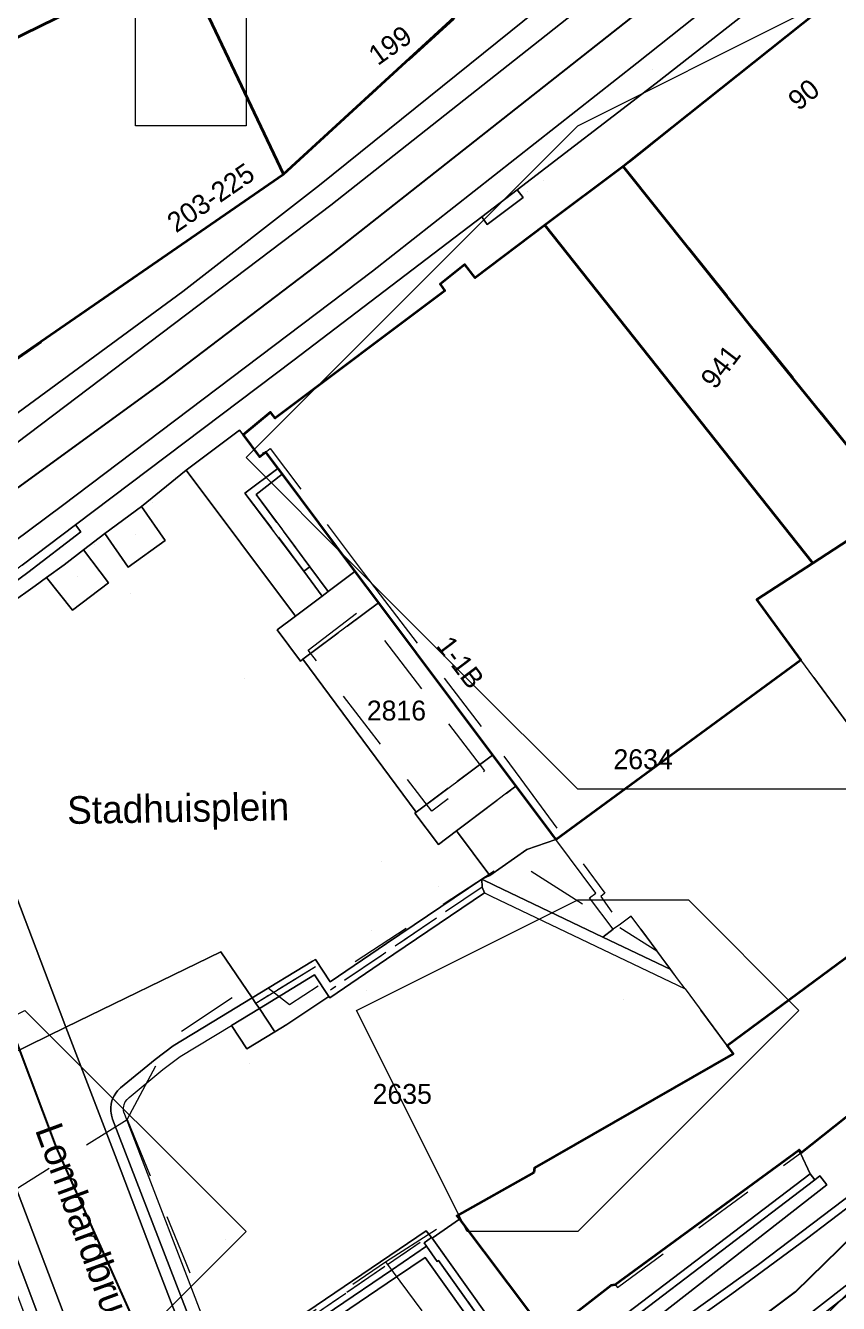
# Model space of a CAD drawing. Header units: metres. Extents: x 0 to 105485, y 0 to 425721.
# Drawn here: x 105132.5 to 105169.3, y 425249.3 to 425307 of the extents above; entities that cross this region are included whole.
import ezdxf
from ezdxf.enums import TextEntityAlignment as Align

# ---------------------------------------------------------------- set-up
doc = ezdxf.new("R2010")
doc.units = ezdxf.units.M
doc.header["$MEASUREMENT"] = 0
doc.linetypes.add('IE-TERREINAFSCHEIDING_KUNSTMATIG-SO', pattern=[11, 4, -1, 4, -2])
doc.linetypes.add('KG-PERCEEL-SO', pattern=[19, 5.5, -4, 5.5, -4])
for name, color, linetype, lineweight in [('B-XX-GK-KADEMUUR-G', 150, 'Continuous', 18), ('B-XX-IE-AFVAL APART PLAATS-G', 7, 'Continuous', 18), ('B-XX-IE-MEUBILAIR-G', 7, 'Continuous', 18), ('B-XX-IE-MEUBILAIR_WATERWEGMEUBILAIR-G', 150, 'Continuous', 18), ('B-XX-IE-MEUBILAIR_WEGMEUBILAIR-G', 7, 'Continuous', 18), ('B-XX-IE-MEUBILAIR_WEGMEUBILAIR_AFVALBAK-G', 7, 'Continuous', 18), ('B-XX-IE-TERREINAFSCHEIDING_KUNSTMATIG_HEKWERK-G', 20, 'IE-TERREINAFSCHEIDING_KUNSTMATIG-SO', 18), ('B-XX-IE-TERREINAFSCHEIDING_KUNSTMATIG_MUUR-G', 90, 'IE-TERREINAFSCHEIDING_KUNSTMATIG-SO', 18), ('B-XX-KG-GRENS_PERCEEL-G', 150, 'KG-PERCEEL-SO', 18), ('B-XX-KG-GRENS_PERCEEL-T', 150, 'KG-PERCEEL-SO', 18), ('B-XX-KW-KUNSTWERK_DEK-G', 170, 'Continuous', 18), ('B-XX-OG-BEBOUWING-G', 7, 'Continuous', 35), ('B-XX-OG-BEBOUWING_HUISNUMMER-T', 7, 'Continuous', 18), ('B-XX-OG-BEBOUWING_STRAATNAAM-T', 7, 'Continuous', 18), ('B-XX-OG-GRENS-G', 7, 'Continuous', 18), ('B-XX-OG-WATER_RIVIER-G', 130, 'Continuous', 18), ('B-XX-VH-GESLOTENVERHARDING_BETON-G', 10, 'Continuous', 18), ('B-XX-VH-OPENVERHARDING-G', 90, 'Continuous', 18), ('B-XX-VH-OPENVERHARDING_BETONELEMENT-G', 90, 'Continuous', 18), ('B-XX-VH-OPENVERHARDING_BETONSTRAATSTEEN-G', 90, 'Continuous', 18), ('B-XX-VH-OPENVERHARDING_STRAATBAKSTEEN-G', 90, 'Continuous', 18)]:
    doc.layers.add(name, color=color, linetype=linetype, lineweight=lineweight)
doc.layers.add('GIS-WEGVAKKEN', color=2, linetype='Continuous')

msp = doc.modelspace()

# ---------------------------------------------------------------- linework, layer by layer
at = {"layer": 'B-XX-GK-KADEMUUR-G', "ltscale": 0.5}
for points in [[(105143.104, 425262.588), (105145.601, 425264.108), (105146.244, 425263.131), (105146.283, 425263.072), (105149.183, 425265.049), (105153.284, 425267.811), (105153.179, 425268.075), (105153.168, 425268.432), (105148.858, 425265.529), (105146.298, 425263.788), (105145.64, 425264.811), (105145.499, 425264.725), (105142.778, 425263.068), (105142.945, 425262.822)], [(105153.179, 425268.075), (105153.284, 425267.811), (105153.59, 425267.665), (105162.348, 425263.471), (105162.007, 425263.932), (105161.699, 425264.348), (105158.639, 425265.812), (105157.934, 425266.15), (105153.745, 425268.156), (105153.168, 425268.432)], [(105133.063, 425248.618), (105133.127, 425248.651), (105129.388, 425258.544), (105129.5, 425258.595), (105129.277, 425259.274), (105128.865, 425259.073), (105128.63, 425258.958), (105132.614, 425248.384), (105132.862, 425248.513)], [(105150.916, 425252.2), (105150.879, 425252.234), (105150.548, 425251.993), (105150.657, 425251.839), (105151.146, 425251.154), (105151.203, 425251.195), (105153.841, 425247.494), (105155.303, 425245.443), (105155.506, 425245.158), (105168.211, 425254.835), (105167.999, 425255.114), (105155.581, 425245.656), (105154.123, 425247.701)], [(105140.98, 425245.821), (105141.862, 425246.192), (105142.92, 425246.669), (105143.916, 425247.263), (105149.073, 425250.764), (105150.657, 425251.839), (105150.548, 425251.993), (105150.879, 425252.234), (105150.652, 425252.536), (105143.604, 425247.753), (105142.651, 425247.184), (105141.63, 425246.724), (105141.542, 425246.709), (105141.532, 425246.71), (105141.438, 425246.719), (105141.375, 425246.741), (105141.274, 425246.811), (105141.22, 425246.882), (105140.923, 425247.642), (105140.689, 425247.553), (105140.38, 425247.436), (105140.642, 425246.757), (105140.811, 425246.283)]]:
    msp.add_lwpolyline(points, close=True, dxfattribs=at)
msp.add_lwpolyline([(105140.923, 425247.642), (105137.013, 425257.79), (105136.981, 425257.896), (105136.967, 425257.983), (105136.965, 425258.08), (105136.966, 425258.095), (105136.973, 425258.156), (105136.995, 425258.248), (105137.043, 425258.362), (105137.126, 425258.481), (105137.209, 425258.562), (105138.746, 425259.831), (105139.526, 425260.419), (105141.837, 425261.816), (105143.104, 425262.588), (105142.945, 425262.822), (105142.778, 425263.068), (105140.975, 425261.97), (105139.201, 425260.9), (105138.387, 425260.287), (105136.821, 425258.994), (105136.694, 425258.869), (105136.609, 425258.762), (105136.534, 425258.641), (105136.48, 425258.528), (105136.439, 425258.416), (105136.4, 425258.256), (105136.384, 425258.105), (105136.388, 425257.93), (105136.397, 425257.871), (105136.413, 425257.77), (105136.468, 425257.59), (105140.38, 425247.436)], dxfattribs=at)
at = {"layer": 'B-XX-IE-AFVAL APART PLAATS-G', "color": 0, "true_color": 0x604a38}
for points in [[(105137.496, 425284.036, 3.105436058850195), (105137.496, 425284.036, 4.605436058850195)], [(105134.889, 425282.107, 3.134284139302342), (105134.889, 425282.107, 4.634284139302342)]]:
    msp.add_polyline3d(points, dxfattribs=at)
at = {"layer": 'B-XX-IE-MEUBILAIR-G', "color": 0, "true_color": 0x604a38}
for points in [[(105154.476, 425306.783, 3.0609469043782), (105154.476, 425306.783, 4.5609469043782)], [(105160.897, 425305.059, 3.051216161670094), (105160.897, 425305.059, 4.551216161670094)], [(105161.037, 425304.43, 3.026099999745687), (105161.037, 425304.43, 4.526099999745687)], [(105154.818, 425299.734, 2.988247952806271), (105154.818, 425299.734, 4.488247952806271)], [(105155.939, 425300.041, 2.953990680847232), (105155.939, 425300.041, 4.453990680847232)], [(105155.234, 425299.508, 2.964510319776996), (105155.234, 425299.508, 4.464510319776997)], [(105144.108, 425295.285, 3.047479640573906), (105144.108, 425295.285, 4.547479640573906)], [(105139.647, 425295.009, 3.051087984144455), (105139.647, 425295.009, 4.551087984144456)], [(105144.681, 425291.923, 3.074323364780009), (105144.681, 425291.923, 4.574323364780009)], [(105138.284, 425285.455, 3.086151280093077), (105138.284, 425285.455, 6.086151280093077)], [(105135.664, 425283.581, 3.111561627187899), (105135.664, 425283.581, 6.111561627187898)], [(105137.266, 425281.358, 3.104131402729854), (105137.266, 425281.358, 6.104131402729854)], [(105142.443, 425277.497, 3.039528127006854), (105142.443, 425277.497, 4.539528127006854)], [(105148.641, 425269.234, 3.02131041352269), (105148.641, 425269.234, 4.52131041352269)], [(105165.665, 425251.009, 3.347438455292133), (105165.665, 425251.009, 4.847438455292133)]]:
    msp.add_polyline3d(points, dxfattribs=at)
at = {"layer": 'B-XX-IE-MEUBILAIR_WATERWEGMEUBILAIR-G', "color": 0, "true_color": 0x604a38}
for points in [[(105147.966, 425263.394, 2.143806928951819), (105147.966, 425263.394, 3.643806928951819)], [(105159.549, 425262.977, 0), (105159.549, 425262.977, 1.5)], [(105142.675, 425260.111, 0.9664741383720391), (105142.675, 425260.111, 2.466474138372039)], [(105141.572, 425252.153, 0), (105141.572, 425252.153, 1.5)]]:
    msp.add_polyline3d(points, dxfattribs=at)
at = {"layer": 'B-XX-IE-MEUBILAIR_WEGMEUBILAIR-G', "color": 0, "true_color": 0x604a38}
for points in [[(105151.218, 425268.099, 3.008006065242582), (105151.218, 425268.099, 4.508006065242581)], [(105148.157, 425266.096, 3.01585235193785), (105148.157, 425266.096, 4.51585235193785)]]:
    msp.add_polyline3d(points, dxfattribs=at)
at = {"layer": 'B-XX-IE-MEUBILAIR_WEGMEUBILAIR_AFVALBAK-G', "color": 0, "true_color": 0x604a38}
msp.add_polyline3d([(105145.419, 425264.814, 3.03307375688283), (105145.419, 425264.814, 4.53307375688283)], dxfattribs=at)
at = {"layer": 'B-XX-IE-TERREINAFSCHEIDING_KUNSTMATIG_HEKWERK-G', "ltscale": 0.5, "flags": 128}
for points in [[(105153.179, 425268.075), (105146.32, 425263.424)], [(105145.644, 425264.479), (105145.642, 425264.478), (105142.945, 425262.822)], [(105140.689, 425247.553), (105140.861, 425247.108), (105140.91, 425246.878), (105141.032, 425246.678), (105141.214, 425246.53), (105141.435, 425246.451), (105141.636, 425246.45), (105141.67, 425246.45), (105141.749, 425246.468), (105142.645, 425246.856), (105143.595, 425247.385), (105148.891, 425251.01), (105150.38, 425252.029)]]:
    msp.add_lwpolyline(points, dxfattribs=at)
at = {"layer": 'B-XX-IE-TERREINAFSCHEIDING_KUNSTMATIG_HEKWERK-G', "color": 0, "ltscale": 0.5, "true_color": 0x8c7868}
for points in [[(105153.179, 425268.075, 3.048710953447551), (105150.8926666667, 425266.5246666667, 2.997043000901466), (105148.6063333333, 425264.9743333333, 2.327472824120817), (105146.32, 425263.424, 2.627949953079224)], [(105145.644, 425264.479, 3.008564175608206), (105145.642, 425264.478, 3.008199165595746), (105144.2935, 425263.65, 2.794042297263226), (105142.945, 425262.822, 2.46914601274257)], [(105140.689, 425247.553, 0), (105140.861, 425247.108, 3.57039999961853), (105140.91, 425246.878, 3.637785223558875), (105141.032, 425246.678, 3.700739354422014), (105141.214, 425246.53, 3.700863930780735), (105141.435, 425246.451, 3.69022108352031), (105141.636, 425246.45, 3.674930495501902), (105141.67, 425246.45, 3.672187487881729), (105141.749, 425246.468, 3.667573225653644), (105142.645, 425246.856, 3.678572712289416), (105143.595, 425247.385, 3.691682006602328), (105145.3603333333, 425248.5933333333, 3.680136336829319), (105147.1256666667, 425249.8016666667, 3.695274490777016), (105148.891, 425251.01, 3.717936740361048), (105150.38, 425252.029, 3.637279038703835)]]:
    msp.add_polyline3d(points, dxfattribs=at)
at = {"layer": 'B-XX-IE-TERREINAFSCHEIDING_KUNSTMATIG_MUUR-G', "ltscale": 0.5}
for points in [[(105142.959, 425285.834), (105144.137, 425286.744), (105143.94, 425287.007), (105142.453, 425285.888), (105145.12, 425282.369), (105145.382, 425282.559)], [(105148.487, 425280.934), (105147.425, 425282.353), (105146.219, 425281.448), (105145.943, 425281.24), (105144.735, 425280.333), (105143.906, 425279.71), (105144.969, 425278.295), (105145.07, 425278.377)], [(105154.699, 425272.635), (105153.644, 425274.045), (105150.199, 425271.466), (105150.133, 425271.419), (105151.196, 425270.004), (105152.01, 425270.615), (105152.262, 425270.805)]]:
    msp.add_lwpolyline(points, close=True, dxfattribs=at)
at = {"layer": 'B-XX-IE-TERREINAFSCHEIDING_KUNSTMATIG_MUUR-G', "ltscale": 0.5, "flags": 128}
for points in [[(105145.12, 425282.369), (105142.453, 425285.888), (105143.94, 425287.007)], [(105144.137, 425286.744), (105142.959, 425285.834), (105145.382, 425282.559)], [(105145.382, 425282.559), (105145.12, 425282.369)], [(105150.879, 425252.234), (105150.548, 425251.993), (105150.657, 425251.839)], [(105150.657, 425251.839), (105151.146, 425251.154), (105151.203, 425251.195), (105153.841, 425247.494), (105155.303, 425245.443), (105155.506, 425245.158)], [(105150.879, 425252.234), (105150.916, 425252.2)], [(105150.916, 425252.2), (105154.123, 425247.701), (105155.581, 425245.656)]]:
    msp.add_lwpolyline(points, dxfattribs=at)
at = {"layer": 'B-XX-IE-TERREINAFSCHEIDING_KUNSTMATIG_MUUR-G', "color": 0, "ltscale": 0.5, "true_color": 0x8c7868}
for points in [[(105145.12, 425282.369, 2.751999974250793), (105143.7865, 425284.1285, 2.789959957912872), (105142.453, 425285.888, 3.135820532334746), (105143.94, 425287.007, 2.567508514733437)], [(105144.137, 425286.744, 2.289825035822655), (105142.959, 425285.834, 2.840705011211588), (105144.1705, 425284.1965, 2.318117480478938), (105145.382, 425282.559, 2.751999974250793)], [(105145.382, 425282.559, 2.751999974250793), (105145.12, 425282.369, 2.751999974250793)], [(105150.879, 425252.234, 3.630800008773804), (105150.548, 425251.993, 3.67044997215271), (105150.657, 425251.839, 3.67044997215271)], [(105150.657, 425251.839, 3.67044997215271), (105151.146, 425251.154, 3.299831476828276), (105151.203, 425251.195, 3.300137363657388), (105152.522, 425249.3445, 3.136500000953674), (105153.841, 425247.494, 3.259014054790998), (105155.303, 425245.443, 3.309533499871795), (105155.506, 425245.158, 3.303288349496454)], [(105150.879, 425252.234, 3.630800008773804), (105150.916, 425252.2, 3.630800008773804)], [(105150.916, 425252.2, 3.630800008773804), (105152.5195, 425249.9505, 3.169149994850159), (105154.123, 425247.701, 2.919481207781904), (105155.581, 425245.656, 3.288283115250488)]]:
    msp.add_polyline3d(points, dxfattribs=at)
at = {"layer": 'B-XX-KG-GRENS_PERCEEL-G', "ltscale": 0.5, "flags": 128}
for points in [[(105159.551, 425300.663), (105159.937, 425300.953), (105171.362, 425310.077)], [(105130.991, 425291.139), (105144.413, 425300.497), (105153.893, 425309.124)], [(105156.015, 425298.001), (105159.551, 425300.663)], [(105159.551, 425300.663), (105171.975, 425285.228)], [(105156.015, 425298.001), (105152.864, 425295.628), (105152.393, 425296.228), (105151.283, 425295.344), (105151.489, 425295.045), (105143.816, 425289.278), (105143.61, 425289.548), (105142.53, 425288.665), (105143.296, 425287.675), (105143.596, 425287.911), (105147.803, 425282.306)], [(105156.015, 425298.001), (105168.12, 425282.719)], [(105168.12, 425282.719), (105171.975, 425285.228)], [(105169.81, 425275.335), (105165.595, 425281.075), (105168.12, 425282.719)], [(105147.803, 425282.306), (105148.568, 425281.287)], [(105148.568, 425281.287), (105154.159, 425274.003)], [(105145.315, 425278.79), (105147.695, 425280.617), (105153.286, 425273.333), (105150.907, 425271.506), (105145.315, 425278.79)], [(105154.159, 425274.003), (105154.924, 425272.954)], [(105154.924, 425272.954), (105158.718, 425267.799), (105158.538, 425267.652), (105159.428, 425266.409), (105159.909, 425266.765), (105161.067, 425265.201)], [(105137.119, 425257.57), (105139.082, 425261.222), (105143.046, 425263.864), (105144.461, 425262.771), (105154.537, 425269.347), (105161.067, 425265.201)], [(105152.038, 425253.212), (105155.509, 425255.176), (105155.541, 425255.384), (105164.518, 425260.543), (105161.067, 425265.201)], [(105167.574, 425256.05), (105176.869, 425263.44)], [(105131.264, 425253.91), (105137.119, 425257.57)], [(105137.119, 425257.57), (105139.783, 425251.089), (105141.705, 425246.278), (105143.533, 425247.542), (105148.804, 425251.127)], [(105159.185, 425250.111), (105159.295, 425249.969), (105167.574, 425256.05)], [(105148.804, 425251.127), (105152.038, 425253.212)], [(105148.804, 425251.127), (105152.07, 425246.722), (105151.8, 425246.516), (105152.065, 425246.186), (105152.694, 425246.656), (105155.45, 425248.678), (105156.098, 425247.817), (105159.006, 425250.083), (105159.185, 425250.111)]]:
    msp.add_lwpolyline(points, dxfattribs=at)
at = {"layer": 'B-XX-KW-KUNSTWERK_DEK-G', "ltscale": 0.5}
msp.add_lwpolyline([(105167.588, 425278.361), (105156.505, 425270.223), (105155.191, 425269.776), (105153.528, 425268.6), (105153.168, 425268.432), (105153.179, 425268.075), (105153.284, 425267.811), (105153.59, 425267.665), (105162.348, 425263.471), (105164.256, 425260.896), (105173.503, 425267.749), (105170.955, 425271.292), (105171.475, 425272.866), (105171.448, 425273.104)], close=True, dxfattribs=at)
msp.add_lwpolyline([(105140.923, 425247.642), (105137.013, 425257.79), (105136.981, 425257.896), (105136.967, 425257.983), (105136.965, 425258.08), (105136.966, 425258.095), (105136.973, 425258.156), (105136.995, 425258.248), (105137.043, 425258.362), (105137.126, 425258.481), (105137.209, 425258.562), (105138.746, 425259.831), (105139.526, 425260.419), (105141.837, 425261.816), (105143.104, 425262.588), (105142.945, 425262.822), (105142.778, 425263.068), (105141.359, 425265.153), (105134.353, 425261.744), (105130.188, 425259.717)], dxfattribs=at)
at = {"layer": 'B-XX-OG-BEBOUWING-G', "ltscale": 0.5}
msp.add_lwpolyline([(105128.742, 425304.834), (105135.38, 425308.079), (105135.762, 425307.481), (105139.95, 425309.27), (105138.381, 425312.856), (105137.594, 425312.659), (105135.702, 425320.113), (105137.356, 425320.533), (105135.465, 425327.894), (105135.391, 425328.183), (105133.657, 425327.755), (105133.343, 425328.97), (105133.268, 425329.26), (105131.841, 425334.778)], dxfattribs=at)
for points in [[(105147.176, 425320.075), (105140.608, 425316.921), (105141.919, 425314.172), (105139.268, 425312.902), (105139.229, 425313.069), (105138.381, 425312.856), (105139.95, 425309.27), (105144.199, 425300.308), (105153.78, 425309.13)], [(105171.362, 425310.077), (105159.551, 425300.663), (105165.818, 425292.803), (105171.975, 425285.228), (105176.588, 425288.658), (105178.401, 425288.344), (105180.08, 425289.58), (105180.09, 425289.647), (105180.365, 425291.482), (105180.724, 425291.777), (105180.196, 425292.615), (105182.288, 425293.549), (105178.028, 425299.869)], [(105126.772, 425304.666), (105126.87, 425304.278), (105127.432, 425304.419), (105130.78, 425291.22), (105130.606, 425291.103), (105130.796, 425290.821), (105131.146, 425291.053), (105131.015, 425291.234), (105144.199, 425300.308), (105139.95, 425309.27), (105135.762, 425307.481), (105135.38, 425308.079), (105128.742, 425304.834), (105128.596, 425305.163), (105127.322, 425304.804)], [(105171.975, 425285.228), (105165.818, 425292.803), (105159.551, 425300.663), (105156.015, 425298.001), (105168.12, 425282.719)], [(105168.12, 425282.719), (105156.015, 425298.001), (105152.864, 425295.628), (105152.393, 425296.228), (105151.283, 425295.344), (105151.489, 425295.045), (105143.816, 425289.278), (105143.61, 425289.548), (105142.364, 425288.529), (105143.106, 425287.537), (105143.385, 425287.749), (105143.94, 425287.007), (105144.137, 425286.744), (105147.425, 425282.353), (105148.487, 425280.934), (105153.644, 425274.045), (105154.699, 425272.635), (105156.263, 425270.546), (105156.338, 425270.446), (105156.505, 425270.223), (105167.588, 425278.361), (105165.595, 425281.075)], [(105176.869, 425263.44), (105176.67, 425263.712), (105176.418, 425264.057), (105176.144, 425264.434), (105175.847, 425264.842), (105175.55, 425265.249), (105175.203, 425265.726), (105173.927, 425267.476), (105173.778, 425267.367), (105173.503, 425267.749), (105164.256, 425260.896), (105164.518, 425260.543), (105155.541, 425255.384), (105155.509, 425255.176), (105152.038, 425253.212), (105152.145, 425253.069), (105155.45, 425248.678), (105156.098, 425247.817), (105159.006, 425250.083), (105159.185, 425250.111), (105167.516, 425256.2), (105167.574, 425256.05)]]:
    msp.add_lwpolyline(points, close=True, dxfattribs=at)
at = {"layer": 'B-XX-OG-GRENS-G'}
for points in [[(105192.5, 425327.5, 2.968638181686401), (105202.5, 425322.5, 3.91996431350708), (105207.5, 425317.5, 3.723502635955811), (105207.5, 425302.5, 3.54974627494812), (105207.5, 425292.5, 3.344913005828857), (105202.5, 425287.5, 3.349557399749756), (105192.5, 425282.5, 3.32648754119873), (105187.5, 425277.5, 3.353697061538696), (105177.5, 425272.5, 1.735864162445068), (105172.5, 425272.5, 2.059714317321777), (105157.5, 425272.5, 3.162775993347168), (105152.5, 425277.5, 4.884199619293213), (105147.5, 425282.5, 4.563632011413574), (105142.5, 425287.5, 2.910237789154053), (105152.5, 425297.5, 2.995592594146729), (105157.5, 425302.5, 2.96317720413208), (105167.5, 425307.5, 3.076416492462158), (105172.5, 425312.5, 3.032596588134766), (105177.5, 425317.5, 2.95734691619873), (105182.5, 425322.5, 2.960678577423096)], [(105137.5, 425317.5, 3.186076879501343), (105142.5, 425317.5, 3.124825716018677), (105142.5, 425302.5, 3.207650184631348), (105137.5, 425302.5, 3.249000072479248)], [(105157.5, 425267.5, 3.118090152740479), (105162.5, 425267.5, 3.062400102615356), (105167.5, 425262.5, 3.732000112533569), (105157.5, 425252.5, 3.348119735717773), (105152.5, 425252.5, 2.758736371994019), (105147.5, 425262.5, 2.896607398986816)]]:
    msp.add_polyline3d(points, close=True, dxfattribs=at)
for points in [[(105167.5, 425247.5, 3.306005477905273), (105172.5, 425252.5, 3.312040567398071), (105182.5, 425257.5, 3.293312311172485), (105192.5, 425267.5, 3.265634775161743), (105197.5, 425272.5, 3.269418716430664), (105202.5, 425277.5, 3.256832599639893), (105207.5, 425282.5, 3.250714302062988), (105217.5, 425287.5, 3.261499881744385), (105232.5, 425287.5, 3.072649717330933), (105237.5, 425277.5, 2.776868581771851), (105242.5, 425267.5, 2.549426078796387), (105247.5, 425257.5, 2.316587924957275), (105252.5, 425252.5, 2.210039615631104), (105257.5, 425247.5, 1.961719155311584)], [(105092.5, 425247.5, 1.677953481674194), (105102.5, 425252.5, 0.8258427381515503), (105107.5, 425252.5, 1.565767049789429), (105112.5, 425252.5, 1.010173320770264), (105117.5, 425252.5, 0.5828250050544739), (105122.5, 425257.5, 2.097614526748657), (105132.5, 425262.5, 3.651256322860718), (105142.5, 425252.5, 4.019000053405762), (105137.5, 425247.5, 3.589797496795654)]]:
    msp.add_polyline3d(points, dxfattribs=at)
at = {"layer": 'B-XX-OG-WATER_RIVIER-G', "ltscale": 0.5}
for points in [[(105171.975, 425285.228), (105168.12, 425282.719), (105165.595, 425281.075), (105167.588, 425278.361), (105156.505, 425270.223), (105155.191, 425269.776), (105153.528, 425268.6), (105153.168, 425268.432), (105153.179, 425268.075), (105153.284, 425267.811), (105149.183, 425265.049), (105146.283, 425263.072), (105146.244, 425263.131), (105144.348, 425261.867), (105143.806, 425261.535), (105142.542, 425260.76), (105141.837, 425261.816), (105143.104, 425262.588), (105142.945, 425262.822), (105142.778, 425263.068), (105141.359, 425265.153), (105134.353, 425261.744), (105130.188, 425259.717)], [(105143.604, 425247.753), (105150.652, 425252.536), (105150.879, 425252.234), (105150.916, 425252.2), (105152.145, 425253.069), (105152.038, 425253.212), (105155.509, 425255.176), (105155.541, 425255.384), (105164.518, 425260.543), (105164.256, 425260.896), (105173.503, 425267.749)]]:
    msp.add_lwpolyline(points, dxfattribs=at)
at = {"layer": 'B-XX-VH-GESLOTENVERHARDING_BETON-G', "ltscale": 0.5}
for points in [[(105143.94, 425287.007), (105143.385, 425287.749), (105143.106, 425287.537), (105142.364, 425288.529), (105142.209, 425288.735), (105139.798, 425286.936), (105144.735, 425280.333), (105145.943, 425281.24), (105145.12, 425282.369), (105142.453, 425285.888)], [(105137.773, 425285.292), (105136.122, 425284.061), (105137.168, 425282.54), (105138.845, 425283.747)], [(105135.156, 425283.323), (105134.281, 425282.652), (105133.482, 425282.076), (105134.656, 425280.595), (105136.282, 425281.841)], [(105154.699, 425272.635), (105152.262, 425270.805), (105152.01, 425270.615), (105153.528, 425268.6), (105155.191, 425269.776), (105156.505, 425270.223), (105156.338, 425270.446), (105156.263, 425270.546)]]:
    msp.add_lwpolyline(points, close=True, dxfattribs=at)
at = {"layer": 'B-XX-VH-OPENVERHARDING-G', "ltscale": 0.5}
for points in [[(105131.229, 425283.136), (105134.195, 425285.33), (105148.217, 425295.921), (105160.163, 425305.338), (105168.735, 425312.15), (105176.777, 425318.384), (105200.319, 425336.202), (105201.874, 425337.365), (105205.301, 425339.878), (105208.905, 425342.602), (105209.765, 425343.227), (105207.708, 425345.995), (105206.761, 425345.291), (105203.254, 425342.723), (105195.122, 425336.702), (105192.473, 425334.708), (105176.805, 425322.82), (105166.16, 425314.58), (105146.339, 425298.907), (105132.141, 425288.161)], [(105132.141, 425288.161), (105146.339, 425298.907), (105166.16, 425314.58)], [(105163.472, 425314.051), (105154.476, 425306.783), (105145.824, 425299.817), (105139.647, 425295.009), (105131.465, 425288.991)], [(105131.465, 425288.991), (105139.647, 425295.009), (105145.824, 425299.817), (105154.476, 425306.783), (105163.472, 425314.051)], [(105172.54, 425313.437), (105161.037, 425304.43), (105154.765, 425299.598), (105155.024, 425299.263), (105153.404, 425298.034), (105153.163, 425298.38), (105144.681, 425291.923), (105134.792, 425284.455), (105135.033, 425284.136), (105132.633, 425282.301), (105132.002, 425281.829)], [(105132.381, 425282.632), (105134.792, 425284.455), (105144.681, 425291.923), (105153.163, 425298.38), (105154.765, 425299.598), (105161.037, 425304.43), (105172.54, 425313.437)], [(105168.735, 425312.15), (105160.163, 425305.338), (105148.217, 425295.921), (105134.195, 425285.33), (105131.229, 425283.136)], [(105130.751, 425280.126), (105132.969, 425281.707), (105133.482, 425282.076), (105134.281, 425282.652), (105135.156, 425283.323), (105136.122, 425284.061), (105137.773, 425285.292), (105139.798, 425286.936), (105142.209, 425288.735), (105142.364, 425288.529), (105143.61, 425289.548), (105143.816, 425289.278), (105151.489, 425295.045), (105151.283, 425295.344), (105152.393, 425296.228), (105152.864, 425295.628), (105156.015, 425298.001), (105159.551, 425300.663), (105171.362, 425310.077)], [(105153.78, 425309.13), (105144.199, 425300.308), (105131.015, 425291.234)], [(105161.652, 425247.682), (105164.466, 425249.69), (105167.84, 425252.178), (105171.051, 425254.616), (105174.226, 425257.099), (105177.366, 425259.628), (105187.561, 425268.525), (105198.034, 425277.61), (105208.62, 425286.718), (105223.63, 425299.751), (105223.428, 425300.088), (105208.394, 425286.99), (105197.782, 425277.891), (105183.797, 425265.741), (105177.096, 425259.87), (105171.461, 425255.4), (105165.665, 425251.009), (105162.576, 425248.796)], [(105167.677, 425248.542), (105179.16, 425257.494), (105189.374, 425266.526), (105199.846, 425275.621), (105210.235, 425284.698), (105225.029, 425297.419), (105223.63, 425299.751), (105208.62, 425286.718), (105198.034, 425277.61), (105187.561, 425268.525), (105177.366, 425259.628), (105174.226, 425257.099), (105171.051, 425254.616), (105167.84, 425252.178), (105164.466, 425249.69), (105161.652, 425247.682)], [(105167.925, 425248.262), (105179.366, 425257.208), (105184.253, 425261.46), (105189.603, 425266.269), (105200.053, 425275.391), (105210.495, 425284.414), (105225.252, 425297.047), (105225.029, 425297.419), (105210.235, 425284.698), (105199.846, 425275.621), (105189.374, 425266.526), (105179.16, 425257.494), (105167.677, 425248.542)], [(105128.031, 425278.369), (105134.095, 425262.416), (105134.353, 425261.744), (105141.359, 425265.153), (105142.778, 425263.068), (105145.499, 425264.725), (105145.64, 425264.811), (105146.298, 425263.788), (105148.858, 425265.529), (105153.168, 425268.432), (105153.528, 425268.6), (105152.01, 425270.615), (105151.196, 425270.004), (105150.133, 425271.419), (105150.199, 425271.466), (105145.07, 425278.377), (105144.969, 425278.295), (105143.906, 425279.71), (105144.735, 425280.333), (105139.798, 425286.936), (105137.773, 425285.292), (105138.845, 425283.747), (105137.168, 425282.54), (105136.122, 425284.061), (105135.156, 425283.323), (105136.282, 425281.841), (105134.656, 425280.595), (105133.482, 425282.076), (105132.969, 425281.707), (105130.751, 425280.126)], [(105176.869, 425263.44), (105167.574, 425256.05), (105167.999, 425255.114), (105168.211, 425254.835), (105168.45, 425255.017), (105168.759, 425254.611), (105157.55, 425245.853)], [(105179.366, 425257.208), (105167.925, 425248.262)], [(105162.576, 425248.796), (105165.665, 425251.009), (105171.461, 425255.4)], [(105154.976, 425245.195), (105150.603, 425251.33), (105149.306, 425250.45), (105144.286, 425247.046)]]:
    msp.add_lwpolyline(points, dxfattribs=at)
for points in [[(105155.024, 425299.263), (105154.765, 425299.598), (105153.163, 425298.38), (105153.404, 425298.034)], [(105144.137, 425286.744), (105142.959, 425285.834), (105145.382, 425282.559), (105146.219, 425281.448), (105147.425, 425282.353)], [(105134.792, 425284.455), (105132.381, 425282.632), (105131.101, 425281.691), (105129.775, 425280.815), (105128.406, 425280.007), (105126.998, 425279.269), (105125.555, 425278.603), (105124.081, 425278.01), (105122.578, 425277.492), (105121.796, 425277.251), (105121.915, 425276.873), (105122.009, 425276.903), (105123.453, 425277.363), (105124.965, 425277.927), (105126.446, 425278.566), (105127.894, 425279.277), (105129.305, 425280.06), (105130.675, 425280.911), (105132.002, 425281.829), (105132.633, 425282.301), (105135.033, 425284.136)], [(105145.382, 425282.559), (105145.12, 425282.369), (105145.943, 425281.24), (105146.219, 425281.448)], [(105123.524, 425276.222), (105123.553, 425276.09), (105128.007, 425265.805), (105128.345, 425264.955), (105129.802, 425260.816), (105129.892, 425260.56), (105130.188, 425259.717), (105134.353, 425261.744), (105134.095, 425262.416), (105128.031, 425278.369), (105126.747, 425277.692), (105124.815, 425276.784)], [(105140.38, 425247.436), (105136.468, 425257.59), (105136.413, 425257.77), (105136.397, 425257.871), (105136.388, 425257.93), (105136.384, 425258.105), (105136.4, 425258.256), (105136.439, 425258.416), (105136.48, 425258.528), (105136.534, 425258.641), (105136.609, 425258.762), (105136.694, 425258.869), (105136.821, 425258.994), (105138.387, 425260.287), (105139.201, 425260.9), (105140.975, 425261.97), (105142.778, 425263.068), (105141.359, 425265.153), (105134.353, 425261.744), (105135.93, 425257.636), (105136.851, 425255.236), (105138.513, 425250.861), (105139.902, 425247.254)], [(105146.244, 425263.131), (105145.601, 425264.108), (105143.104, 425262.588), (105143.806, 425261.535), (105144.348, 425261.867)], [(105143.104, 425262.588), (105141.837, 425261.816), (105142.542, 425260.76), (105143.806, 425261.535)], [(105130.188, 425259.717), (105131.348, 425256.411), (105134.571, 425247.978), (105135.296, 425246.038), (105135.455, 425245.565), (105139.902, 425247.254), (105138.513, 425250.861), (105136.851, 425255.236), (105135.93, 425257.636), (105134.353, 425261.744)], [(105129.277, 425259.274), (105129.5, 425258.595), (105129.388, 425258.544), (105133.127, 425248.651), (105133.063, 425248.618), (105134.521, 425245.211), (105135.455, 425245.565), (105135.296, 425246.038), (105134.571, 425247.978), (105131.348, 425256.411), (105130.188, 425259.717), (105129.408, 425259.338)], [(105167.999, 425255.114), (105167.574, 425256.05), (105167.516, 425256.2), (105159.185, 425250.111), (105159.006, 425250.083), (105156.098, 425247.817), (105155.45, 425248.678), (105152.145, 425253.069), (105150.916, 425252.2), (105154.123, 425247.701), (105155.581, 425245.656)]]:
    msp.add_lwpolyline(points, close=True, dxfattribs=at)
at = {"layer": 'B-XX-VH-OPENVERHARDING_BETONELEMENT-G', "ltscale": 0.5}
msp.add_lwpolyline([(105148.487, 425280.934), (105145.07, 425278.377), (105150.199, 425271.466), (105153.644, 425274.045)], close=True, dxfattribs=at)
at = {"layer": 'B-XX-VH-OPENVERHARDING_BETONSTRAATSTEEN-G', "ltscale": 0.5}
for points in [[(105157.55, 425245.853), (105168.759, 425254.611), (105168.45, 425255.017), (105168.211, 425254.835), (105155.506, 425245.158)], [(105153.841, 425247.494), (105151.203, 425251.195), (105151.146, 425251.154), (105150.657, 425251.839), (105149.073, 425250.764), (105143.916, 425247.263)], [(105144.286, 425247.046), (105149.306, 425250.45), (105150.603, 425251.33), (105154.976, 425245.195)]]:
    msp.add_lwpolyline(points, dxfattribs=at)
at = {"layer": 'B-XX-VH-OPENVERHARDING_STRAATBAKSTEEN-G', "ltscale": 0.5}
for points in [[(105153.528, 425268.6), (105153.168, 425268.432), (105153.745, 425268.156), (105157.934, 425266.15), (105158.639, 425265.812), (105159.096, 425266.175), (105158.029, 425267.587), (105158.317, 425267.803), (105156.505, 425270.223), (105155.191, 425269.776)], [(105161.699, 425264.348), (105159.909, 425266.765), (105159.428, 425266.409), (105159.096, 425266.175), (105158.639, 425265.812)]]:
    msp.add_lwpolyline(points, close=True, dxfattribs=at)
at = {"layer": 'GIS-WEGVAKKEN'}
for points in [[(105131.0111999996, 425285.2840999998), (105138.75, 425290.91), (105146.36, 425296.7), (105170.51, 425315.75), (105175.7796999998, 425319.7947999984)], [(105124.0982000008, 425280.0251999982), (105125.62, 425277.4), (105129.1, 425269.09), (105133.9164999984, 425256.2983999997)], [(105151.0888999999, 425239.2091999986), (105159.34, 425243.77), (105167.35, 425249.78), (105173.3, 425255.6), (105181.0146000013, 425261.9809000008)], [(105133.9164999984, 425256.2983999997), (105143, 425236)]]:
    msp.add_lwpolyline(points, dxfattribs=at)

# ---------------------------------------------------------------- texts
at = {"layer": 'B-XX-KG-GRENS_PERCEEL-T'}
msp.add_text('941', height=0.9, rotation=52.7, dxfattribs=at).set_placement((105163.9550121028, 425291.6124028661), align=Align.MIDDLE_CENTER)
for s, p in [('2816', (105149.3006136443, 425276.0616504006)), ('2634', (105160.4518032687, 425273.8592668962)), ('2635', (105149.5640286552, 425258.7272518252))]:
    msp.add_text(s, height=0.9, dxfattribs=at).set_placement(p, align=Align.MIDDLE_CENTER)
at = {"layer": 'B-XX-OG-BEBOUWING_HUISNUMMER-T'}
for s, rotation, p in [('199', 35.5, (105149.014, 425306.144)), ('90', 39.40000152587891, (105167.714, 425303.918)), ('203-225', 34.49999999999999, (105140.904, 425299.254)), ('1-1B', 307.2000007629395, (105152.2, 425278.245))]:
    msp.add_text(s, height=0.9, rotation=rotation, dxfattribs=at).set_placement(p, align=Align.MIDDLE_CENTER)
at = {"layer": 'B-XX-OG-BEBOUWING_STRAATNAAM-T'}
for s, rotation, p in [('Stadhuisplein', 1, (105139.43, 425271.643)), ('Lombardbrug', 290.1999969482422, (105135.249, 425252.658))]:
    msp.add_text(s, height=1.25, rotation=rotation, dxfattribs=at).set_placement(p, align=Align.MIDDLE_CENTER)

doc.saveas('drawing.dxf')
